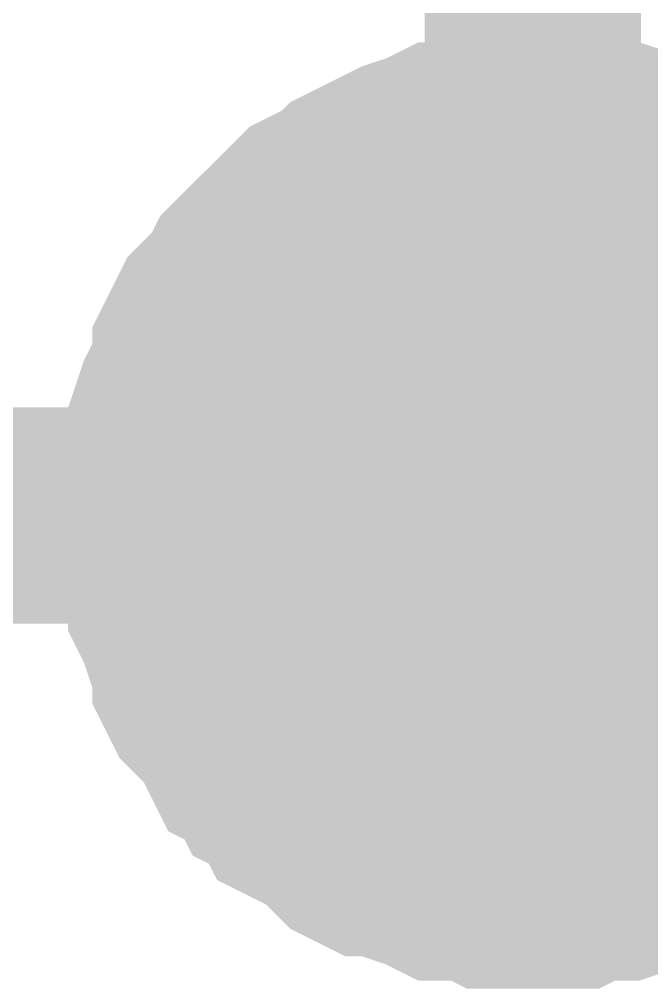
# Model space of a CAD drawing. Header units: inches. Extents: x 0 to 22.3, y 0 to 15.7.
# Drawn here: x 7.972 to 8.0065, y 8.1738 to 8.2267 of the extents above; entities that cross this region are included whole.
import ezdxf

# ---------------------------------------------------------------- set-up
doc = ezdxf.new("R2010")
doc.units = ezdxf.units.IN
doc.header["$MEASUREMENT"] = 0
doc.layers.add('Sheet', color=255, linetype='Continuous')

msp = doc.modelspace()

# ---------------------------------------------------------------- linework, layer by layer
at = {"layer": 'Sheet'}
for points in [[(7.229995, 8.199626, 0.0118, 0.0118, 0), (8.000028, 8.199626, 0.0118, 0.0118, 0), (8.000028, 8.299961, 0.0118, 0.0118, 0)], [(9.000363, 8.299961, 0.0118, 0.0118, 0), (9.000363, 8.199626, 0.0118, 0.0118, 0), (8.000028, 8.199626, 0.0118, 0.0118, 0)], [(7.980136, 8.199626, 0.0118, 0.0118, 0), (7.980136, 8.20051, 0.0118, 0.0118, 0), (7.980136, 8.201836, 0.0118, 0.0118, 0), (7.980578, 8.20272, 0.0118, 0.0118, 0), (7.980578, 8.203604, 0.0118, 0.0118, 0), (7.980578, 8.204488, 0.0118, 0.0118, 0), (7.98102, 8.205814, 0.0118, 0.0118, 0), (7.981462, 8.206698, 0.0118, 0.0118, 0), (7.981904, 8.207582, 0.0118, 0.0118, 0), (7.981904, 8.208466, 0.0118, 0.0118, 0), (7.982346, 8.20935, 0.0118, 0.0118, 0), (7.982788, 8.210234, 0.0118, 0.0118, 0), (7.983672, 8.211118, 0.0118, 0.0118, 0), (7.984114, 8.21156, 0.0118, 0.0118, 0), (7.984556, 8.212444, 0.0118, 0.0118, 0), (7.98544, 8.213328, 0.0118, 0.0118, 0), (7.985882, 8.21377, 0.0118, 0.0118, 0), (7.986767, 8.214654, 0.0118, 0.0118, 0), (7.987209, 8.215096, 0.0118, 0.0118, 0), (7.988093, 8.21598, 0.0118, 0.0118, 0), (7.988977, 8.216422, 0.0118, 0.0118, 0), (7.989861, 8.216864, 0.0118, 0.0118, 0), (7.990303, 8.217306, 0.0118, 0.0118, 0), (7.991187, 8.217748, 0.0118, 0.0118, 0), (7.992071, 8.21819, 0.0118, 0.0118, 0), (7.992955, 8.218632, 0.0118, 0.0118, 0), (7.994281, 8.219074, 0.0118, 0.0118, 0), (7.995165, 8.219516, 0.0118, 0.0118, 0), (7.996049, 8.219516, 0.0118, 0.0118, 0), (7.996933, 8.219516, 0.0118, 0.0118, 0), (7.997818, 8.219958, 0.0118, 0.0118, 0), (7.999144, 8.219958, 0.0118, 0.0118, 0), (8.000028, 8.219958, 0.0118, 0.0118, 0)], [(7.980136, 8.199626, 0.0118, 0.0118, 0), (7.980136, 8.20051, 0.0118, 0.0118, 0), (7.980136, 8.201836, 0.0118, 0.0118, 0), (7.980578, 8.20272, 0.0118, 0.0118, 0), (7.980578, 8.203604, 0.0118, 0.0118, 0), (7.980578, 8.204488, 0.0118, 0.0118, 0), (7.98102, 8.205814, 0.0118, 0.0118, 0), (7.981462, 8.206698, 0.0118, 0.0118, 0), (7.981904, 8.207582, 0.0118, 0.0118, 0), (7.981904, 8.208466, 0.0118, 0.0118, 0), (7.982346, 8.20935, 0.0118, 0.0118, 0), (7.982788, 8.210234, 0.0118, 0.0118, 0), (7.983672, 8.211118, 0.0118, 0.0118, 0), (7.984114, 8.21156, 0.0118, 0.0118, 0), (7.984556, 8.212444, 0.0118, 0.0118, 0), (7.98544, 8.213328, 0.0118, 0.0118, 0), (7.985882, 8.21377, 0.0118, 0.0118, 0), (7.986767, 8.214654, 0.0118, 0.0118, 0), (7.987209, 8.215096, 0.0118, 0.0118, 0), (7.988093, 8.21598, 0.0118, 0.0118, 0), (7.988977, 8.216422, 0.0118, 0.0118, 0), (7.989861, 8.216864, 0.0118, 0.0118, 0), (7.990303, 8.217306, 0.0118, 0.0118, 0), (7.991187, 8.217748, 0.0118, 0.0118, 0), (7.992071, 8.21819, 0.0118, 0.0118, 0), (7.992955, 8.218632, 0.0118, 0.0118, 0), (7.994281, 8.219074, 0.0118, 0.0118, 0), (7.995165, 8.219516, 0.0118, 0.0118, 0), (7.996049, 8.219516, 0.0118, 0.0118, 0), (7.996933, 8.219516, 0.0118, 0.0118, 0), (7.997818, 8.219958, 0.0118, 0.0118, 0), (7.999144, 8.219958, 0.0118, 0.0118, 0), (8.000028, 8.219958, 0.0118, 0.0118, 0)], [(7.980136, 8.199626, 0.0118, 0.0118, 0), (7.980136, 8.20051, 0.0118, 0.0118, 0), (7.980136, 8.201836, 0.0118, 0.0118, 0), (7.980578, 8.20272, 0.0118, 0.0118, 0), (7.980578, 8.203604, 0.0118, 0.0118, 0), (7.980578, 8.204488, 0.0118, 0.0118, 0), (7.98102, 8.205814, 0.0118, 0.0118, 0), (7.981462, 8.206698, 0.0118, 0.0118, 0), (7.981904, 8.207582, 0.0118, 0.0118, 0), (7.981904, 8.208466, 0.0118, 0.0118, 0), (7.982346, 8.20935, 0.0118, 0.0118, 0), (7.982788, 8.210234, 0.0118, 0.0118, 0), (7.983672, 8.211118, 0.0118, 0.0118, 0), (7.984114, 8.21156, 0.0118, 0.0118, 0), (7.984556, 8.212444, 0.0118, 0.0118, 0), (7.98544, 8.213328, 0.0118, 0.0118, 0), (7.985882, 8.21377, 0.0118, 0.0118, 0), (7.986767, 8.214654, 0.0118, 0.0118, 0), (7.987209, 8.215096, 0.0118, 0.0118, 0), (7.988093, 8.21598, 0.0118, 0.0118, 0), (7.988977, 8.216422, 0.0118, 0.0118, 0), (7.989861, 8.216864, 0.0118, 0.0118, 0), (7.990303, 8.217306, 0.0118, 0.0118, 0), (7.991187, 8.217748, 0.0118, 0.0118, 0), (7.992071, 8.21819, 0.0118, 0.0118, 0), (7.992955, 8.218632, 0.0118, 0.0118, 0), (7.994281, 8.219074, 0.0118, 0.0118, 0), (7.995165, 8.219516, 0.0118, 0.0118, 0), (7.996049, 8.219516, 0.0118, 0.0118, 0), (7.996933, 8.219516, 0.0118, 0.0118, 0), (7.997818, 8.219958, 0.0118, 0.0118, 0), (7.999144, 8.219958, 0.0118, 0.0118, 0), (8.000028, 8.219958, 0.0118, 0.0118, 0)], [(7.980136, 8.199626, 0.0118, 0.0118, 0), (7.980136, 8.20051, 0.0118, 0.0118, 0), (7.980136, 8.201836, 0.0118, 0.0118, 0), (7.980578, 8.20272, 0.0118, 0.0118, 0), (7.980578, 8.203604, 0.0118, 0.0118, 0), (7.980578, 8.204488, 0.0118, 0.0118, 0), (7.98102, 8.205814, 0.0118, 0.0118, 0), (7.981462, 8.206698, 0.0118, 0.0118, 0), (7.981904, 8.207582, 0.0118, 0.0118, 0), (7.981904, 8.208466, 0.0118, 0.0118, 0), (7.982346, 8.20935, 0.0118, 0.0118, 0), (7.982788, 8.210234, 0.0118, 0.0118, 0), (7.983672, 8.211118, 0.0118, 0.0118, 0), (7.984114, 8.21156, 0.0118, 0.0118, 0), (7.984556, 8.212444, 0.0118, 0.0118, 0), (7.98544, 8.213328, 0.0118, 0.0118, 0), (7.985882, 8.21377, 0.0118, 0.0118, 0), (7.986767, 8.214654, 0.0118, 0.0118, 0), (7.987209, 8.215096, 0.0118, 0.0118, 0), (7.988093, 8.21598, 0.0118, 0.0118, 0), (7.988977, 8.216422, 0.0118, 0.0118, 0), (7.989861, 8.216864, 0.0118, 0.0118, 0), (7.990303, 8.217306, 0.0118, 0.0118, 0), (7.991187, 8.217748, 0.0118, 0.0118, 0), (7.992071, 8.21819, 0.0118, 0.0118, 0), (7.992955, 8.218632, 0.0118, 0.0118, 0), (7.994281, 8.219074, 0.0118, 0.0118, 0), (7.995165, 8.219516, 0.0118, 0.0118, 0), (7.996049, 8.219516, 0.0118, 0.0118, 0), (7.996933, 8.219516, 0.0118, 0.0118, 0), (7.997818, 8.219958, 0.0118, 0.0118, 0), (7.999144, 8.219958, 0.0118, 0.0118, 0), (8.000028, 8.219958, 0.0118, 0.0118, 0)], [(8.000028, 8.219958, 0.0118, 0.0118, 0), (8.000028, 8.219958, 0.0118, 0.0118, 0)], [(8.000028, 8.219958, 0.0118, 0.0118, 0), (8.000912, 8.219958, 0.0118, 0.0118, 0), (8.002238, 8.219958, 0.0118, 0.0118, 0), (8.003122, 8.219516, 0.0118, 0.0118, 0), (8.004006, 8.219516, 0.0118, 0.0118, 0), (8.00489, 8.219516, 0.0118, 0.0118, 0), (8.006216, 8.219074, 0.0118, 0.0118, 0), (8.0071, 8.218632, 0.0118, 0.0118, 0), (8.007984, 8.21819, 0.0118, 0.0118, 0), (8.008869, 8.217748, 0.0118, 0.0118, 0), (8.009753, 8.217306, 0.0118, 0.0118, 0), (8.010637, 8.216864, 0.0118, 0.0118, 0), (8.011521, 8.216422, 0.0118, 0.0118, 0), (8.011963, 8.21598, 0.0118, 0.0118, 0), (8.012847, 8.215096, 0.0118, 0.0118, 0)], [(8.000028, 8.219958, 0.0118, 0.0118, 0), (8.000028, 8.219958, 0.0118, 0.0118, 0)], [(8.000028, 8.219958, 0.0118, 0.0118, 0), (8.000912, 8.219958, 0.0118, 0.0118, 0), (8.002238, 8.219958, 0.0118, 0.0118, 0), (8.003122, 8.219516, 0.0118, 0.0118, 0), (8.004006, 8.219516, 0.0118, 0.0118, 0), (8.00489, 8.219516, 0.0118, 0.0118, 0), (8.006216, 8.219074, 0.0118, 0.0118, 0), (8.0071, 8.218632, 0.0118, 0.0118, 0), (8.007984, 8.21819, 0.0118, 0.0118, 0), (8.008869, 8.217748, 0.0118, 0.0118, 0), (8.009753, 8.217306, 0.0118, 0.0118, 0), (8.010637, 8.216864, 0.0118, 0.0118, 0), (8.011521, 8.216422, 0.0118, 0.0118, 0), (8.011963, 8.21598, 0.0118, 0.0118, 0), (8.012847, 8.215096, 0.0118, 0.0118, 0)], [(8.000028, 8.219958, 0.0118, 0.0118, 0), (8.000028, 8.219958, 0.0118, 0.0118, 0)], [(8.000028, 8.219958, 0.0118, 0.0118, 0), (8.000912, 8.219958, 0.0118, 0.0118, 0), (8.002238, 8.219958, 0.0118, 0.0118, 0), (8.003122, 8.219516, 0.0118, 0.0118, 0), (8.004006, 8.219516, 0.0118, 0.0118, 0), (8.00489, 8.219516, 0.0118, 0.0118, 0), (8.006216, 8.219074, 0.0118, 0.0118, 0), (8.0071, 8.218632, 0.0118, 0.0118, 0), (8.007984, 8.21819, 0.0118, 0.0118, 0), (8.008869, 8.217748, 0.0118, 0.0118, 0), (8.009753, 8.217306, 0.0118, 0.0118, 0), (8.010637, 8.216864, 0.0118, 0.0118, 0), (8.011521, 8.216422, 0.0118, 0.0118, 0), (8.011963, 8.21598, 0.0118, 0.0118, 0), (8.012847, 8.215096, 0.0118, 0.0118, 0)], [(8.000028, 8.219958, 0.0118, 0.0118, 0), (8.000028, 8.219958, 0.0118, 0.0118, 0)], [(8.000028, 8.219958, 0.0118, 0.0118, 0), (8.000912, 8.219958, 0.0118, 0.0118, 0), (8.002238, 8.219958, 0.0118, 0.0118, 0), (8.003122, 8.219516, 0.0118, 0.0118, 0), (8.004006, 8.219516, 0.0118, 0.0118, 0), (8.00489, 8.219516, 0.0118, 0.0118, 0), (8.006216, 8.219074, 0.0118, 0.0118, 0), (8.0071, 8.218632, 0.0118, 0.0118, 0), (8.007984, 8.21819, 0.0118, 0.0118, 0), (8.008869, 8.217748, 0.0118, 0.0118, 0), (8.009753, 8.217306, 0.0118, 0.0118, 0), (8.010637, 8.216864, 0.0118, 0.0118, 0), (8.011521, 8.216422, 0.0118, 0.0118, 0), (8.011963, 8.21598, 0.0118, 0.0118, 0), (8.012847, 8.215096, 0.0118, 0.0118, 0)], [(7.980136, 8.199626, 0.0039, 0.0039, 0), (7.980136, 8.20051, 0.0039, 0.0039, 0), (7.980136, 8.201836, 0.0039, 0.0039, 0), (7.980578, 8.20272, 0.0039, 0.0039, 0), (7.980578, 8.203604, 0.0039, 0.0039, 0), (7.980578, 8.204488, 0.0039, 0.0039, 0), (7.98102, 8.205814, 0.0039, 0.0039, 0), (7.981462, 8.206698, 0.0039, 0.0039, 0), (7.981904, 8.207582, 0.0039, 0.0039, 0), (7.981904, 8.208466, 0.0039, 0.0039, 0), (7.982346, 8.20935, 0.0039, 0.0039, 0), (7.982788, 8.210234, 0.0039, 0.0039, 0), (7.983672, 8.211118, 0.0039, 0.0039, 0), (7.984114, 8.21156, 0.0039, 0.0039, 0), (7.984556, 8.212444, 0.0039, 0.0039, 0), (7.98544, 8.213328, 0.0039, 0.0039, 0), (7.985882, 8.21377, 0.0039, 0.0039, 0), (7.986767, 8.214654, 0.0039, 0.0039, 0), (7.987209, 8.215096, 0.0039, 0.0039, 0), (7.988093, 8.21598, 0.0039, 0.0039, 0), (7.988977, 8.216422, 0.0039, 0.0039, 0), (7.989861, 8.216864, 0.0039, 0.0039, 0), (7.990303, 8.217306, 0.0039, 0.0039, 0), (7.991187, 8.217748, 0.0039, 0.0039, 0), (7.992071, 8.21819, 0.0039, 0.0039, 0), (7.992955, 8.218632, 0.0039, 0.0039, 0), (7.994281, 8.219074, 0.0039, 0.0039, 0), (7.995165, 8.219516, 0.0039, 0.0039, 0), (7.996049, 8.219516, 0.0039, 0.0039, 0), (7.996933, 8.219516, 0.0039, 0.0039, 0), (7.997818, 8.219958, 0.0039, 0.0039, 0), (7.999144, 8.219958, 0.0039, 0.0039, 0), (8.000028, 8.219958, 0.0039, 0.0039, 0)], [(7.980136, 8.199626, 0.0039, 0.0039, 0), (7.980136, 8.20051, 0.0039, 0.0039, 0), (7.980136, 8.201836, 0.0039, 0.0039, 0), (7.980578, 8.20272, 0.0039, 0.0039, 0), (7.980578, 8.203604, 0.0039, 0.0039, 0), (7.980578, 8.204488, 0.0039, 0.0039, 0), (7.98102, 8.205814, 0.0039, 0.0039, 0), (7.981462, 8.206698, 0.0039, 0.0039, 0), (7.981904, 8.207582, 0.0039, 0.0039, 0), (7.981904, 8.208466, 0.0039, 0.0039, 0), (7.982346, 8.20935, 0.0039, 0.0039, 0), (7.982788, 8.210234, 0.0039, 0.0039, 0), (7.983672, 8.211118, 0.0039, 0.0039, 0), (7.984114, 8.21156, 0.0039, 0.0039, 0), (7.984556, 8.212444, 0.0039, 0.0039, 0), (7.98544, 8.213328, 0.0039, 0.0039, 0), (7.985882, 8.21377, 0.0039, 0.0039, 0), (7.986767, 8.214654, 0.0039, 0.0039, 0), (7.987209, 8.215096, 0.0039, 0.0039, 0), (7.988093, 8.21598, 0.0039, 0.0039, 0), (7.988977, 8.216422, 0.0039, 0.0039, 0), (7.989861, 8.216864, 0.0039, 0.0039, 0), (7.990303, 8.217306, 0.0039, 0.0039, 0), (7.991187, 8.217748, 0.0039, 0.0039, 0), (7.992071, 8.21819, 0.0039, 0.0039, 0), (7.992955, 8.218632, 0.0039, 0.0039, 0), (7.994281, 8.219074, 0.0039, 0.0039, 0), (7.995165, 8.219516, 0.0039, 0.0039, 0), (7.996049, 8.219516, 0.0039, 0.0039, 0), (7.996933, 8.219516, 0.0039, 0.0039, 0), (7.997818, 8.219958, 0.0039, 0.0039, 0), (7.999144, 8.219958, 0.0039, 0.0039, 0), (8.000028, 8.219958, 0.0039, 0.0039, 0)], [(7.980136, 8.199626, 0.0039, 0.0039, 0), (7.980136, 8.20051, 0.0039, 0.0039, 0), (7.980136, 8.201836, 0.0039, 0.0039, 0), (7.980578, 8.20272, 0.0039, 0.0039, 0), (7.980578, 8.203604, 0.0039, 0.0039, 0), (7.980578, 8.204488, 0.0039, 0.0039, 0), (7.98102, 8.205814, 0.0039, 0.0039, 0), (7.981462, 8.206698, 0.0039, 0.0039, 0), (7.981904, 8.207582, 0.0039, 0.0039, 0), (7.981904, 8.208466, 0.0039, 0.0039, 0), (7.982346, 8.20935, 0.0039, 0.0039, 0), (7.982788, 8.210234, 0.0039, 0.0039, 0), (7.983672, 8.211118, 0.0039, 0.0039, 0), (7.984114, 8.21156, 0.0039, 0.0039, 0), (7.984556, 8.212444, 0.0039, 0.0039, 0), (7.98544, 8.213328, 0.0039, 0.0039, 0), (7.985882, 8.21377, 0.0039, 0.0039, 0), (7.986767, 8.214654, 0.0039, 0.0039, 0), (7.987209, 8.215096, 0.0039, 0.0039, 0), (7.988093, 8.21598, 0.0039, 0.0039, 0), (7.988977, 8.216422, 0.0039, 0.0039, 0), (7.989861, 8.216864, 0.0039, 0.0039, 0), (7.990303, 8.217306, 0.0039, 0.0039, 0), (7.991187, 8.217748, 0.0039, 0.0039, 0), (7.992071, 8.21819, 0.0039, 0.0039, 0), (7.992955, 8.218632, 0.0039, 0.0039, 0), (7.994281, 8.219074, 0.0039, 0.0039, 0), (7.995165, 8.219516, 0.0039, 0.0039, 0), (7.996049, 8.219516, 0.0039, 0.0039, 0), (7.996933, 8.219516, 0.0039, 0.0039, 0), (7.997818, 8.219958, 0.0039, 0.0039, 0), (7.999144, 8.219958, 0.0039, 0.0039, 0), (8.000028, 8.219958, 0.0039, 0.0039, 0)], [(7.980136, 8.199626, 0.0039, 0.0039, 0), (7.980136, 8.20051, 0.0039, 0.0039, 0), (7.980136, 8.201836, 0.0039, 0.0039, 0), (7.980578, 8.20272, 0.0039, 0.0039, 0), (7.980578, 8.203604, 0.0039, 0.0039, 0), (7.980578, 8.204488, 0.0039, 0.0039, 0), (7.98102, 8.205814, 0.0039, 0.0039, 0), (7.981462, 8.206698, 0.0039, 0.0039, 0), (7.981904, 8.207582, 0.0039, 0.0039, 0), (7.981904, 8.208466, 0.0039, 0.0039, 0), (7.982346, 8.20935, 0.0039, 0.0039, 0), (7.982788, 8.210234, 0.0039, 0.0039, 0), (7.983672, 8.211118, 0.0039, 0.0039, 0), (7.984114, 8.21156, 0.0039, 0.0039, 0), (7.984556, 8.212444, 0.0039, 0.0039, 0), (7.98544, 8.213328, 0.0039, 0.0039, 0), (7.985882, 8.21377, 0.0039, 0.0039, 0), (7.986767, 8.214654, 0.0039, 0.0039, 0), (7.987209, 8.215096, 0.0039, 0.0039, 0), (7.988093, 8.21598, 0.0039, 0.0039, 0), (7.988977, 8.216422, 0.0039, 0.0039, 0), (7.989861, 8.216864, 0.0039, 0.0039, 0), (7.990303, 8.217306, 0.0039, 0.0039, 0), (7.991187, 8.217748, 0.0039, 0.0039, 0), (7.992071, 8.21819, 0.0039, 0.0039, 0), (7.992955, 8.218632, 0.0039, 0.0039, 0), (7.994281, 8.219074, 0.0039, 0.0039, 0), (7.995165, 8.219516, 0.0039, 0.0039, 0), (7.996049, 8.219516, 0.0039, 0.0039, 0), (7.996933, 8.219516, 0.0039, 0.0039, 0), (7.997818, 8.219958, 0.0039, 0.0039, 0), (7.999144, 8.219958, 0.0039, 0.0039, 0), (8.000028, 8.219958, 0.0039, 0.0039, 0)], [(8.000028, 8.219958, 0.0039, 0.0039, 0), (8.000028, 8.219958, 0.0039, 0.0039, 0)], [(8.000028, 8.219958, 0.0039, 0.0039, 0), (8.000912, 8.219958, 0.0039, 0.0039, 0), (8.002238, 8.219958, 0.0039, 0.0039, 0), (8.003122, 8.219516, 0.0039, 0.0039, 0), (8.004006, 8.219516, 0.0039, 0.0039, 0), (8.00489, 8.219516, 0.0039, 0.0039, 0), (8.006216, 8.219074, 0.0039, 0.0039, 0), (8.0071, 8.218632, 0.0039, 0.0039, 0), (8.007984, 8.21819, 0.0039, 0.0039, 0), (8.008869, 8.217748, 0.0039, 0.0039, 0)], [(8.000028, 8.219958, 0.0039, 0.0039, 0), (8.000028, 8.219958, 0.0039, 0.0039, 0)], [(8.000028, 8.219958, 0.0039, 0.0039, 0), (8.000912, 8.219958, 0.0039, 0.0039, 0), (8.002238, 8.219958, 0.0039, 0.0039, 0), (8.003122, 8.219516, 0.0039, 0.0039, 0), (8.004006, 8.219516, 0.0039, 0.0039, 0), (8.00489, 8.219516, 0.0039, 0.0039, 0), (8.006216, 8.219074, 0.0039, 0.0039, 0), (8.0071, 8.218632, 0.0039, 0.0039, 0), (8.007984, 8.21819, 0.0039, 0.0039, 0), (8.008869, 8.217748, 0.0039, 0.0039, 0)], [(8.000028, 8.219958, 0.0039, 0.0039, 0), (8.000028, 8.219958, 0.0039, 0.0039, 0)], [(8.000028, 8.219958, 0.0039, 0.0039, 0), (8.000912, 8.219958, 0.0039, 0.0039, 0), (8.002238, 8.219958, 0.0039, 0.0039, 0), (8.003122, 8.219516, 0.0039, 0.0039, 0), (8.004006, 8.219516, 0.0039, 0.0039, 0), (8.00489, 8.219516, 0.0039, 0.0039, 0), (8.006216, 8.219074, 0.0039, 0.0039, 0), (8.0071, 8.218632, 0.0039, 0.0039, 0), (8.007984, 8.21819, 0.0039, 0.0039, 0), (8.008869, 8.217748, 0.0039, 0.0039, 0)], [(8.000028, 8.219958, 0.0039, 0.0039, 0), (8.000028, 8.219958, 0.0039, 0.0039, 0)], [(8.000028, 8.219958, 0.0039, 0.0039, 0), (8.000912, 8.219958, 0.0039, 0.0039, 0), (8.002238, 8.219958, 0.0039, 0.0039, 0), (8.003122, 8.219516, 0.0039, 0.0039, 0), (8.004006, 8.219516, 0.0039, 0.0039, 0), (8.00489, 8.219516, 0.0039, 0.0039, 0), (8.006216, 8.219074, 0.0039, 0.0039, 0), (8.0071, 8.218632, 0.0039, 0.0039, 0), (8.007984, 8.21819, 0.0039, 0.0039, 0), (8.008869, 8.217748, 0.0039, 0.0039, 0)], [(8.000028, 8.179735, 0.0118, 0.0118, 0), (7.999144, 8.179735, 0.0118, 0.0118, 0), (7.997818, 8.179735, 0.0118, 0.0118, 0), (7.996933, 8.180177, 0.0118, 0.0118, 0), (7.996049, 8.180177, 0.0118, 0.0118, 0), (7.995165, 8.180177, 0.0118, 0.0118, 0), (7.994281, 8.180619, 0.0118, 0.0118, 0), (7.992955, 8.181061, 0.0118, 0.0118, 0), (7.992071, 8.181503, 0.0118, 0.0118, 0), (7.991187, 8.181503, 0.0118, 0.0118, 0), (7.990303, 8.181945, 0.0118, 0.0118, 0), (7.989861, 8.182387, 0.0118, 0.0118, 0), (7.988977, 8.183271, 0.0118, 0.0118, 0), (7.988093, 8.183713, 0.0118, 0.0118, 0), (7.987209, 8.184155, 0.0118, 0.0118, 0), (7.986767, 8.185039, 0.0118, 0.0118, 0), (7.985882, 8.185481, 0.0118, 0.0118, 0), (7.98544, 8.186365, 0.0118, 0.0118, 0), (7.984556, 8.186807, 0.0118, 0.0118, 0), (7.984114, 8.187691, 0.0118, 0.0118, 0), (7.983672, 8.188575, 0.0118, 0.0118, 0), (7.982788, 8.189459, 0.0118, 0.0118, 0), (7.982346, 8.189901, 0.0118, 0.0118, 0), (7.981904, 8.190785, 0.0118, 0.0118, 0), (7.981904, 8.191669, 0.0118, 0.0118, 0), (7.981462, 8.192553, 0.0118, 0.0118, 0), (7.98102, 8.19388, 0.0118, 0.0118, 0), (7.980578, 8.194764, 0.0118, 0.0118, 0), (7.980578, 8.195648, 0.0118, 0.0118, 0), (7.980578, 8.196532, 0.0118, 0.0118, 0), (7.980136, 8.197416, 0.0118, 0.0118, 0), (7.980136, 8.198742, 0.0118, 0.0118, 0), (7.980136, 8.199626, 0.0118, 0.0118, 0)], [(7.980136, 8.199626, 0.0118, 0.0118, 0), (7.980136, 8.199626, 0.0118, 0.0118, 0)], [(8.000028, 8.179735, 0.0118, 0.0118, 0), (7.999144, 8.179735, 0.0118, 0.0118, 0), (7.997818, 8.179735, 0.0118, 0.0118, 0), (7.996933, 8.180177, 0.0118, 0.0118, 0), (7.996049, 8.180177, 0.0118, 0.0118, 0), (7.995165, 8.180177, 0.0118, 0.0118, 0), (7.994281, 8.180619, 0.0118, 0.0118, 0), (7.992955, 8.181061, 0.0118, 0.0118, 0), (7.992071, 8.181503, 0.0118, 0.0118, 0), (7.991187, 8.181503, 0.0118, 0.0118, 0), (7.990303, 8.181945, 0.0118, 0.0118, 0), (7.989861, 8.182387, 0.0118, 0.0118, 0), (7.988977, 8.183271, 0.0118, 0.0118, 0), (7.988093, 8.183713, 0.0118, 0.0118, 0), (7.987209, 8.184155, 0.0118, 0.0118, 0), (7.986767, 8.185039, 0.0118, 0.0118, 0), (7.985882, 8.185481, 0.0118, 0.0118, 0), (7.98544, 8.186365, 0.0118, 0.0118, 0), (7.984556, 8.186807, 0.0118, 0.0118, 0), (7.984114, 8.187691, 0.0118, 0.0118, 0), (7.983672, 8.188575, 0.0118, 0.0118, 0), (7.982788, 8.189459, 0.0118, 0.0118, 0), (7.982346, 8.189901, 0.0118, 0.0118, 0), (7.981904, 8.190785, 0.0118, 0.0118, 0), (7.981904, 8.191669, 0.0118, 0.0118, 0), (7.981462, 8.192553, 0.0118, 0.0118, 0), (7.98102, 8.19388, 0.0118, 0.0118, 0), (7.980578, 8.194764, 0.0118, 0.0118, 0), (7.980578, 8.195648, 0.0118, 0.0118, 0), (7.980578, 8.196532, 0.0118, 0.0118, 0), (7.980136, 8.197416, 0.0118, 0.0118, 0), (7.980136, 8.198742, 0.0118, 0.0118, 0), (7.980136, 8.199626, 0.0118, 0.0118, 0)], [(7.980136, 8.199626, 0.0118, 0.0118, 0), (7.980136, 8.199626, 0.0118, 0.0118, 0)], [(8.000028, 8.179735, 0.0118, 0.0118, 0), (7.999144, 8.179735, 0.0118, 0.0118, 0), (7.997818, 8.179735, 0.0118, 0.0118, 0), (7.996933, 8.180177, 0.0118, 0.0118, 0), (7.996049, 8.180177, 0.0118, 0.0118, 0), (7.995165, 8.180177, 0.0118, 0.0118, 0), (7.994281, 8.180619, 0.0118, 0.0118, 0), (7.992955, 8.181061, 0.0118, 0.0118, 0), (7.992071, 8.181503, 0.0118, 0.0118, 0), (7.991187, 8.181503, 0.0118, 0.0118, 0), (7.990303, 8.181945, 0.0118, 0.0118, 0), (7.989861, 8.182387, 0.0118, 0.0118, 0), (7.988977, 8.183271, 0.0118, 0.0118, 0), (7.988093, 8.183713, 0.0118, 0.0118, 0), (7.987209, 8.184155, 0.0118, 0.0118, 0), (7.986767, 8.185039, 0.0118, 0.0118, 0), (7.985882, 8.185481, 0.0118, 0.0118, 0), (7.98544, 8.186365, 0.0118, 0.0118, 0), (7.984556, 8.186807, 0.0118, 0.0118, 0), (7.984114, 8.187691, 0.0118, 0.0118, 0), (7.983672, 8.188575, 0.0118, 0.0118, 0), (7.982788, 8.189459, 0.0118, 0.0118, 0), (7.982346, 8.189901, 0.0118, 0.0118, 0), (7.981904, 8.190785, 0.0118, 0.0118, 0), (7.981904, 8.191669, 0.0118, 0.0118, 0), (7.981462, 8.192553, 0.0118, 0.0118, 0), (7.98102, 8.19388, 0.0118, 0.0118, 0), (7.980578, 8.194764, 0.0118, 0.0118, 0), (7.980578, 8.195648, 0.0118, 0.0118, 0), (7.980578, 8.196532, 0.0118, 0.0118, 0), (7.980136, 8.197416, 0.0118, 0.0118, 0), (7.980136, 8.198742, 0.0118, 0.0118, 0), (7.980136, 8.199626, 0.0118, 0.0118, 0)], [(7.980136, 8.199626, 0.0118, 0.0118, 0), (7.980136, 8.199626, 0.0118, 0.0118, 0)], [(8.000028, 8.179735, 0.0118, 0.0118, 0), (7.999144, 8.179735, 0.0118, 0.0118, 0), (7.997818, 8.179735, 0.0118, 0.0118, 0), (7.996933, 8.180177, 0.0118, 0.0118, 0), (7.996049, 8.180177, 0.0118, 0.0118, 0), (7.995165, 8.180177, 0.0118, 0.0118, 0), (7.994281, 8.180619, 0.0118, 0.0118, 0), (7.992955, 8.181061, 0.0118, 0.0118, 0), (7.992071, 8.181503, 0.0118, 0.0118, 0), (7.991187, 8.181503, 0.0118, 0.0118, 0), (7.990303, 8.181945, 0.0118, 0.0118, 0), (7.989861, 8.182387, 0.0118, 0.0118, 0), (7.988977, 8.183271, 0.0118, 0.0118, 0), (7.988093, 8.183713, 0.0118, 0.0118, 0), (7.987209, 8.184155, 0.0118, 0.0118, 0), (7.986767, 8.185039, 0.0118, 0.0118, 0), (7.985882, 8.185481, 0.0118, 0.0118, 0), (7.98544, 8.186365, 0.0118, 0.0118, 0), (7.984556, 8.186807, 0.0118, 0.0118, 0), (7.984114, 8.187691, 0.0118, 0.0118, 0), (7.983672, 8.188575, 0.0118, 0.0118, 0), (7.982788, 8.189459, 0.0118, 0.0118, 0), (7.982346, 8.189901, 0.0118, 0.0118, 0), (7.981904, 8.190785, 0.0118, 0.0118, 0), (7.981904, 8.191669, 0.0118, 0.0118, 0), (7.981462, 8.192553, 0.0118, 0.0118, 0), (7.98102, 8.19388, 0.0118, 0.0118, 0), (7.980578, 8.194764, 0.0118, 0.0118, 0), (7.980578, 8.195648, 0.0118, 0.0118, 0), (7.980578, 8.196532, 0.0118, 0.0118, 0), (7.980136, 8.197416, 0.0118, 0.0118, 0), (7.980136, 8.198742, 0.0118, 0.0118, 0), (7.980136, 8.199626, 0.0118, 0.0118, 0)], [(7.980136, 8.199626, 0.0118, 0.0118, 0), (7.980136, 8.199626, 0.0118, 0.0118, 0)], [(8.000028, 8.179735, 0.0039, 0.0039, 0), (7.999144, 8.179735, 0.0039, 0.0039, 0), (7.997818, 8.179735, 0.0039, 0.0039, 0), (7.996933, 8.180177, 0.0039, 0.0039, 0), (7.996049, 8.180177, 0.0039, 0.0039, 0), (7.995165, 8.180177, 0.0039, 0.0039, 0), (7.994281, 8.180619, 0.0039, 0.0039, 0), (7.992955, 8.181061, 0.0039, 0.0039, 0), (7.992071, 8.181503, 0.0039, 0.0039, 0), (7.991187, 8.181503, 0.0039, 0.0039, 0), (7.990303, 8.181945, 0.0039, 0.0039, 0), (7.989861, 8.182387, 0.0039, 0.0039, 0), (7.988977, 8.183271, 0.0039, 0.0039, 0), (7.988093, 8.183713, 0.0039, 0.0039, 0), (7.987209, 8.184155, 0.0039, 0.0039, 0), (7.986767, 8.185039, 0.0039, 0.0039, 0), (7.985882, 8.185481, 0.0039, 0.0039, 0), (7.98544, 8.186365, 0.0039, 0.0039, 0), (7.984556, 8.186807, 0.0039, 0.0039, 0), (7.984114, 8.187691, 0.0039, 0.0039, 0), (7.983672, 8.188575, 0.0039, 0.0039, 0), (7.982788, 8.189459, 0.0039, 0.0039, 0), (7.982346, 8.189901, 0.0039, 0.0039, 0), (7.981904, 8.190785, 0.0039, 0.0039, 0), (7.981904, 8.191669, 0.0039, 0.0039, 0), (7.981462, 8.192553, 0.0039, 0.0039, 0), (7.98102, 8.19388, 0.0039, 0.0039, 0), (7.980578, 8.194764, 0.0039, 0.0039, 0), (7.980578, 8.195648, 0.0039, 0.0039, 0), (7.980578, 8.196532, 0.0039, 0.0039, 0), (7.980136, 8.197416, 0.0039, 0.0039, 0), (7.980136, 8.198742, 0.0039, 0.0039, 0), (7.980136, 8.199626, 0.0039, 0.0039, 0)], [(7.980136, 8.199626, 0.0039, 0.0039, 0), (7.980136, 8.199626, 0.0039, 0.0039, 0)], [(8.000028, 8.179735, 0.0039, 0.0039, 0), (7.999144, 8.179735, 0.0039, 0.0039, 0), (7.997818, 8.179735, 0.0039, 0.0039, 0), (7.996933, 8.180177, 0.0039, 0.0039, 0), (7.996049, 8.180177, 0.0039, 0.0039, 0), (7.995165, 8.180177, 0.0039, 0.0039, 0), (7.994281, 8.180619, 0.0039, 0.0039, 0), (7.992955, 8.181061, 0.0039, 0.0039, 0), (7.992071, 8.181503, 0.0039, 0.0039, 0), (7.991187, 8.181503, 0.0039, 0.0039, 0), (7.990303, 8.181945, 0.0039, 0.0039, 0), (7.989861, 8.182387, 0.0039, 0.0039, 0), (7.988977, 8.183271, 0.0039, 0.0039, 0), (7.988093, 8.183713, 0.0039, 0.0039, 0), (7.987209, 8.184155, 0.0039, 0.0039, 0), (7.986767, 8.185039, 0.0039, 0.0039, 0), (7.985882, 8.185481, 0.0039, 0.0039, 0), (7.98544, 8.186365, 0.0039, 0.0039, 0), (7.984556, 8.186807, 0.0039, 0.0039, 0), (7.984114, 8.187691, 0.0039, 0.0039, 0), (7.983672, 8.188575, 0.0039, 0.0039, 0), (7.982788, 8.189459, 0.0039, 0.0039, 0), (7.982346, 8.189901, 0.0039, 0.0039, 0), (7.981904, 8.190785, 0.0039, 0.0039, 0), (7.981904, 8.191669, 0.0039, 0.0039, 0), (7.981462, 8.192553, 0.0039, 0.0039, 0), (7.98102, 8.19388, 0.0039, 0.0039, 0), (7.980578, 8.194764, 0.0039, 0.0039, 0), (7.980578, 8.195648, 0.0039, 0.0039, 0), (7.980578, 8.196532, 0.0039, 0.0039, 0), (7.980136, 8.197416, 0.0039, 0.0039, 0), (7.980136, 8.198742, 0.0039, 0.0039, 0), (7.980136, 8.199626, 0.0039, 0.0039, 0)], [(7.980136, 8.199626, 0.0039, 0.0039, 0), (7.980136, 8.199626, 0.0039, 0.0039, 0)], [(8.000028, 8.179735, 0.0039, 0.0039, 0), (7.999144, 8.179735, 0.0039, 0.0039, 0), (7.997818, 8.179735, 0.0039, 0.0039, 0), (7.996933, 8.180177, 0.0039, 0.0039, 0), (7.996049, 8.180177, 0.0039, 0.0039, 0), (7.995165, 8.180177, 0.0039, 0.0039, 0), (7.994281, 8.180619, 0.0039, 0.0039, 0), (7.992955, 8.181061, 0.0039, 0.0039, 0), (7.992071, 8.181503, 0.0039, 0.0039, 0), (7.991187, 8.181503, 0.0039, 0.0039, 0), (7.990303, 8.181945, 0.0039, 0.0039, 0), (7.989861, 8.182387, 0.0039, 0.0039, 0), (7.988977, 8.183271, 0.0039, 0.0039, 0), (7.988093, 8.183713, 0.0039, 0.0039, 0), (7.987209, 8.184155, 0.0039, 0.0039, 0), (7.986767, 8.185039, 0.0039, 0.0039, 0), (7.985882, 8.185481, 0.0039, 0.0039, 0), (7.98544, 8.186365, 0.0039, 0.0039, 0), (7.984556, 8.186807, 0.0039, 0.0039, 0), (7.984114, 8.187691, 0.0039, 0.0039, 0), (7.983672, 8.188575, 0.0039, 0.0039, 0), (7.982788, 8.189459, 0.0039, 0.0039, 0), (7.982346, 8.189901, 0.0039, 0.0039, 0), (7.981904, 8.190785, 0.0039, 0.0039, 0), (7.981904, 8.191669, 0.0039, 0.0039, 0), (7.981462, 8.192553, 0.0039, 0.0039, 0), (7.98102, 8.19388, 0.0039, 0.0039, 0), (7.980578, 8.194764, 0.0039, 0.0039, 0), (7.980578, 8.195648, 0.0039, 0.0039, 0), (7.980578, 8.196532, 0.0039, 0.0039, 0), (7.980136, 8.197416, 0.0039, 0.0039, 0), (7.980136, 8.198742, 0.0039, 0.0039, 0), (7.980136, 8.199626, 0.0039, 0.0039, 0)], [(7.980136, 8.199626, 0.0039, 0.0039, 0), (7.980136, 8.199626, 0.0039, 0.0039, 0)], [(8.000028, 8.179735, 0.0039, 0.0039, 0), (7.999144, 8.179735, 0.0039, 0.0039, 0), (7.997818, 8.179735, 0.0039, 0.0039, 0), (7.996933, 8.180177, 0.0039, 0.0039, 0), (7.996049, 8.180177, 0.0039, 0.0039, 0), (7.995165, 8.180177, 0.0039, 0.0039, 0), (7.994281, 8.180619, 0.0039, 0.0039, 0), (7.992955, 8.181061, 0.0039, 0.0039, 0), (7.992071, 8.181503, 0.0039, 0.0039, 0), (7.991187, 8.181503, 0.0039, 0.0039, 0), (7.990303, 8.181945, 0.0039, 0.0039, 0), (7.989861, 8.182387, 0.0039, 0.0039, 0), (7.988977, 8.183271, 0.0039, 0.0039, 0), (7.988093, 8.183713, 0.0039, 0.0039, 0), (7.987209, 8.184155, 0.0039, 0.0039, 0), (7.986767, 8.185039, 0.0039, 0.0039, 0), (7.985882, 8.185481, 0.0039, 0.0039, 0), (7.98544, 8.186365, 0.0039, 0.0039, 0), (7.984556, 8.186807, 0.0039, 0.0039, 0), (7.984114, 8.187691, 0.0039, 0.0039, 0), (7.983672, 8.188575, 0.0039, 0.0039, 0), (7.982788, 8.189459, 0.0039, 0.0039, 0), (7.982346, 8.189901, 0.0039, 0.0039, 0), (7.981904, 8.190785, 0.0039, 0.0039, 0), (7.981904, 8.191669, 0.0039, 0.0039, 0), (7.981462, 8.192553, 0.0039, 0.0039, 0), (7.98102, 8.19388, 0.0039, 0.0039, 0), (7.980578, 8.194764, 0.0039, 0.0039, 0), (7.980578, 8.195648, 0.0039, 0.0039, 0), (7.980578, 8.196532, 0.0039, 0.0039, 0), (7.980136, 8.197416, 0.0039, 0.0039, 0), (7.980136, 8.198742, 0.0039, 0.0039, 0), (7.980136, 8.199626, 0.0039, 0.0039, 0)], [(7.980136, 8.199626, 0.0039, 0.0039, 0), (7.980136, 8.199626, 0.0039, 0.0039, 0)], [(8.012847, 8.184155, 0.0118, 0.0118, 0), (8.011963, 8.183713, 0.0118, 0.0118, 0), (8.011521, 8.183271, 0.0118, 0.0118, 0), (8.010637, 8.182387, 0.0118, 0.0118, 0), (8.009753, 8.181945, 0.0118, 0.0118, 0), (8.008869, 8.181503, 0.0118, 0.0118, 0), (8.007984, 8.181503, 0.0118, 0.0118, 0), (8.0071, 8.181061, 0.0118, 0.0118, 0), (8.006216, 8.180619, 0.0118, 0.0118, 0), (8.00489, 8.180177, 0.0118, 0.0118, 0), (8.004006, 8.180177, 0.0118, 0.0118, 0), (8.003122, 8.180177, 0.0118, 0.0118, 0), (8.002238, 8.179735, 0.0118, 0.0118, 0), (8.000912, 8.179735, 0.0118, 0.0118, 0), (8.000028, 8.179735, 0.0118, 0.0118, 0)], [(8.012847, 8.184155, 0.0118, 0.0118, 0), (8.011963, 8.183713, 0.0118, 0.0118, 0), (8.011521, 8.183271, 0.0118, 0.0118, 0), (8.010637, 8.182387, 0.0118, 0.0118, 0), (8.009753, 8.181945, 0.0118, 0.0118, 0), (8.008869, 8.181503, 0.0118, 0.0118, 0), (8.007984, 8.181503, 0.0118, 0.0118, 0), (8.0071, 8.181061, 0.0118, 0.0118, 0), (8.006216, 8.180619, 0.0118, 0.0118, 0), (8.00489, 8.180177, 0.0118, 0.0118, 0), (8.004006, 8.180177, 0.0118, 0.0118, 0), (8.003122, 8.180177, 0.0118, 0.0118, 0), (8.002238, 8.179735, 0.0118, 0.0118, 0), (8.000912, 8.179735, 0.0118, 0.0118, 0), (8.000028, 8.179735, 0.0118, 0.0118, 0)], [(8.012847, 8.184155, 0.0118, 0.0118, 0), (8.011963, 8.183713, 0.0118, 0.0118, 0), (8.011521, 8.183271, 0.0118, 0.0118, 0), (8.010637, 8.182387, 0.0118, 0.0118, 0), (8.009753, 8.181945, 0.0118, 0.0118, 0), (8.008869, 8.181503, 0.0118, 0.0118, 0), (8.007984, 8.181503, 0.0118, 0.0118, 0), (8.0071, 8.181061, 0.0118, 0.0118, 0), (8.006216, 8.180619, 0.0118, 0.0118, 0), (8.00489, 8.180177, 0.0118, 0.0118, 0), (8.004006, 8.180177, 0.0118, 0.0118, 0), (8.003122, 8.180177, 0.0118, 0.0118, 0), (8.002238, 8.179735, 0.0118, 0.0118, 0), (8.000912, 8.179735, 0.0118, 0.0118, 0), (8.000028, 8.179735, 0.0118, 0.0118, 0)], [(8.012847, 8.184155, 0.0118, 0.0118, 0), (8.011963, 8.183713, 0.0118, 0.0118, 0), (8.011521, 8.183271, 0.0118, 0.0118, 0), (8.010637, 8.182387, 0.0118, 0.0118, 0), (8.009753, 8.181945, 0.0118, 0.0118, 0), (8.008869, 8.181503, 0.0118, 0.0118, 0), (8.007984, 8.181503, 0.0118, 0.0118, 0), (8.0071, 8.181061, 0.0118, 0.0118, 0), (8.006216, 8.180619, 0.0118, 0.0118, 0), (8.00489, 8.180177, 0.0118, 0.0118, 0), (8.004006, 8.180177, 0.0118, 0.0118, 0), (8.003122, 8.180177, 0.0118, 0.0118, 0), (8.002238, 8.179735, 0.0118, 0.0118, 0), (8.000912, 8.179735, 0.0118, 0.0118, 0), (8.000028, 8.179735, 0.0118, 0.0118, 0)], [(8.008869, 8.181503, 0.0039, 0.0039, 0), (8.007984, 8.181503, 0.0039, 0.0039, 0), (8.0071, 8.181061, 0.0039, 0.0039, 0), (8.006216, 8.180619, 0.0039, 0.0039, 0), (8.00489, 8.180177, 0.0039, 0.0039, 0), (8.004006, 8.180177, 0.0039, 0.0039, 0), (8.003122, 8.180177, 0.0039, 0.0039, 0), (8.002238, 8.179735, 0.0039, 0.0039, 0), (8.000912, 8.179735, 0.0039, 0.0039, 0), (8.000028, 8.179735, 0.0039, 0.0039, 0)], [(8.008869, 8.181503, 0.0039, 0.0039, 0), (8.007984, 8.181503, 0.0039, 0.0039, 0), (8.0071, 8.181061, 0.0039, 0.0039, 0), (8.006216, 8.180619, 0.0039, 0.0039, 0), (8.00489, 8.180177, 0.0039, 0.0039, 0), (8.004006, 8.180177, 0.0039, 0.0039, 0), (8.003122, 8.180177, 0.0039, 0.0039, 0), (8.002238, 8.179735, 0.0039, 0.0039, 0), (8.000912, 8.179735, 0.0039, 0.0039, 0), (8.000028, 8.179735, 0.0039, 0.0039, 0)], [(8.008869, 8.181503, 0.0039, 0.0039, 0), (8.007984, 8.181503, 0.0039, 0.0039, 0), (8.0071, 8.181061, 0.0039, 0.0039, 0), (8.006216, 8.180619, 0.0039, 0.0039, 0), (8.00489, 8.180177, 0.0039, 0.0039, 0), (8.004006, 8.180177, 0.0039, 0.0039, 0), (8.003122, 8.180177, 0.0039, 0.0039, 0), (8.002238, 8.179735, 0.0039, 0.0039, 0), (8.000912, 8.179735, 0.0039, 0.0039, 0), (8.000028, 8.179735, 0.0039, 0.0039, 0)], [(8.008869, 8.181503, 0.0039, 0.0039, 0), (8.007984, 8.181503, 0.0039, 0.0039, 0), (8.0071, 8.181061, 0.0039, 0.0039, 0), (8.006216, 8.180619, 0.0039, 0.0039, 0), (8.00489, 8.180177, 0.0039, 0.0039, 0), (8.004006, 8.180177, 0.0039, 0.0039, 0), (8.003122, 8.180177, 0.0039, 0.0039, 0), (8.002238, 8.179735, 0.0039, 0.0039, 0), (8.000912, 8.179735, 0.0039, 0.0039, 0), (8.000028, 8.179735, 0.0039, 0.0039, 0)]]:
    msp.add_lwpolyline(points, format="xyseb", dxfattribs=at)
msp.add_lwpolyline([(7.99, 8.2, 0.02, 0.02, 1), (8.01, 8.2, 0.02, 0.02, 1)], format="xyseb", close=True, dxfattribs=at)

doc.saveas('drawing.dxf')
